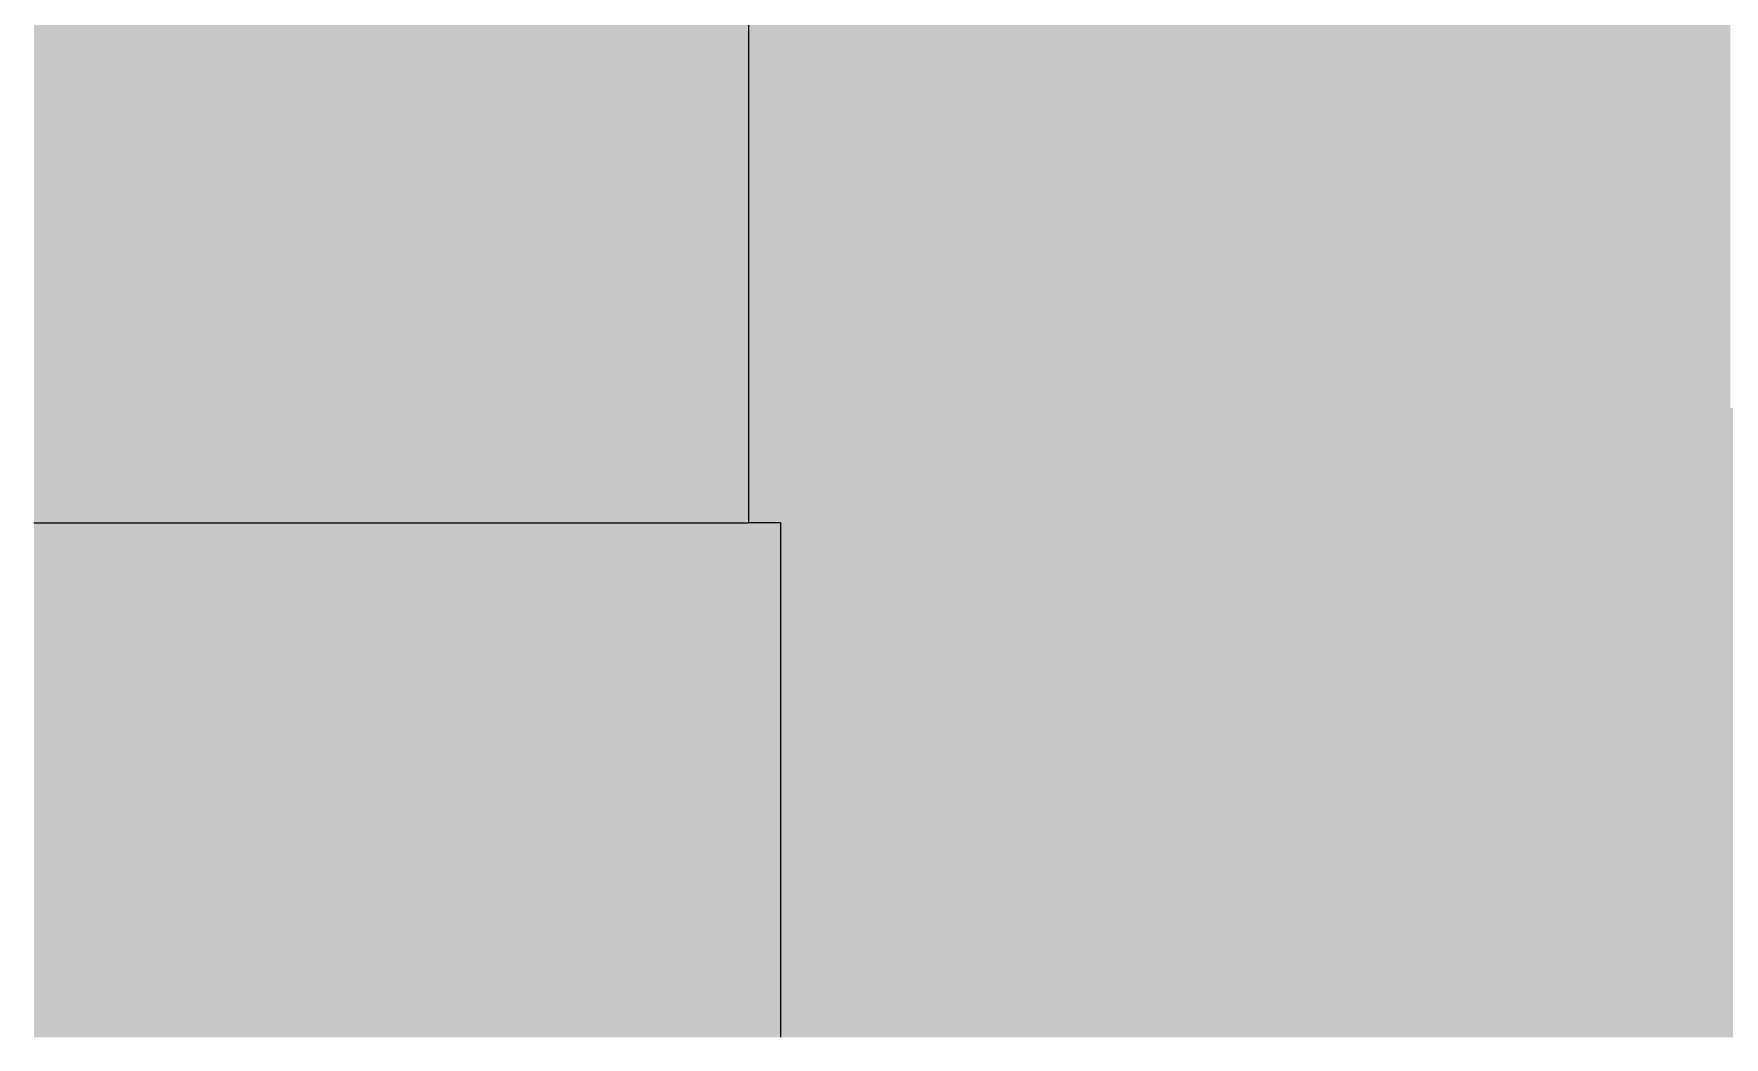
# Model space of a CAD drawing. Header units: centimetres. Extents: x -4381 to 5639, y -3920 to 4826.
# Drawn here: x 101.44 to 117.63, y 1 to 10.6 of the extents above; entities that cross this region are included whole.
import ezdxf
from ezdxf.xclip import XClip

# ---------------------------------------------------------------- set-up
doc = ezdxf.new("R2010")
doc.units = ezdxf.units.CM
doc.header["$MEASUREMENT"] = 0
doc.header["$XCLIPFRAME"] = 0
doc.set_wipeout_variables(frame=1)
doc.linetypes.add('Wipeout_Contour', pattern=[100, 0, -100])
for name, color, linetype in [('0- SITE', 7, 'Continuous'), ('Drawing & Figure', 7, 'Continuous'), ('Mur de clôture', 7, 'Continuous')]:
    doc.layers.add(name, color=color, linetype=linetype)
for name, color, linetype, lineweight in [('0- SITE_Pen_No__1', 7, 'Continuous', 5), ('0_Pen_No__1', 7, 'Continuous', 5), ('Mur de clôture_Pen_No__2', 8, 'Continuous', 5), ('Mur de clôture_Pen_No__7', 7, 'Continuous', 5)]:
    doc.layers.add(name, color=color, linetype=linetype, lineweight=lineweight)
doc.layers.add('0- SITE_Pen_No__180', color=7, linetype='Continuous', lineweight=5, true_color=0xe2e3c6)
doc.layers.add('0- SITE_Pen_No__61', color=7, linetype='Continuous', lineweight=5, true_color=0x6a6a6a)

# ---------------------------------------------------------------- blocks, each defined once
blk = doc.blocks.new('Drawing_11_11', base_point=(474.078, 10.618))
at = {"color": 254, "linetype": 'Wipeout_Contour', "lineweight": 0, "ltscale": 406.203105}
blk.add_wipeout([(101.48, 5.918), (101.443, 5.918), (101.443, 0.996), (101.48, 0.996)], dxfattribs=at).dxf.layer = '0- SITE'
at = {"layer": '0- SITE_Pen_No__61', "linetype": 'Continuous', "ltscale": 10}
blk.add_hatch(color=256, dxfattribs=at).paths.add_polyline_path([(101.48, 5.918), (101.443, 5.918), (101.443, 0.996), (101.48, 0.996)])
at = {"color": 254, "linetype": 'Wipeout_Contour', "lineweight": 0, "ltscale": 408.101413}
blk.add_wipeout([(102.393, 5.918), (101.48, 5.918), (101.48, 0.996), (102.393, 0.996)], dxfattribs=at).dxf.layer = '0- SITE'
at = {"layer": '0- SITE_Pen_No__61', "linetype": 'Continuous', "ltscale": 10}
blk.add_hatch(color=256, dxfattribs=at).paths.add_polyline_path([(102.393, 5.918), (101.48, 5.918), (101.48, 0.996), (102.393, 0.996)])
at = {"color": 254, "linetype": 'Wipeout_Contour', "lineweight": 0, "ltscale": 411.330455}
blk.add_wipeout([(103.096, 5.918), (102.393, 5.918), (102.393, 0.996), (103.096, 0.996)], dxfattribs=at).dxf.layer = '0- SITE'
at = {"layer": '0- SITE_Pen_No__61', "linetype": 'Continuous', "ltscale": 10}
blk.add_hatch(color=256, dxfattribs=at).paths.add_polyline_path([(103.096, 5.918), (102.393, 5.918), (102.393, 0.996), (103.096, 0.996)])
at = {"color": 254, "linetype": 'Wipeout_Contour', "lineweight": 0, "ltscale": 413.235406}
blk.add_wipeout([(103.346, 5.918), (103.096, 5.918), (103.096, 0.996), (103.346, 0.996)], dxfattribs=at).dxf.layer = '0- SITE'
at = {"layer": '0- SITE_Pen_No__61', "linetype": 'Continuous', "ltscale": 10}
blk.add_hatch(color=256, dxfattribs=at).paths.add_polyline_path([(103.346, 5.918), (103.096, 5.918), (103.096, 0.996), (103.346, 0.996)])
at = {"color": 254, "linetype": 'Wipeout_Contour', "lineweight": 0, "ltscale": 414.193567}
blk.add_wipeout([(103.575, 5.918), (103.346, 5.918), (103.346, 0.996), (103.575, 0.996)], dxfattribs=at).dxf.layer = '0- SITE'
at = {"layer": '0- SITE_Pen_No__61', "linetype": 'Continuous', "ltscale": 10}
blk.add_hatch(color=256, dxfattribs=at).paths.add_polyline_path([(103.575, 5.918), (103.346, 5.918), (103.346, 0.996), (103.575, 0.996)])
at = {"color": 254, "linetype": 'Wipeout_Contour', "lineweight": 0, "ltscale": 415.116843}
blk.add_wipeout([(103.808, 5.918), (103.575, 5.918), (103.575, 0.996), (103.808, 0.996)], dxfattribs=at).dxf.layer = '0- SITE'
at = {"layer": '0- SITE_Pen_No__61', "linetype": 'Continuous', "ltscale": 10}
blk.add_hatch(color=256, dxfattribs=at).paths.add_polyline_path([(103.808, 5.918), (103.575, 5.918), (103.575, 0.996), (103.808, 0.996)])
at = {"color": 254, "linetype": 'Wipeout_Contour', "lineweight": 0, "ltscale": 416.055388}
blk.add_wipeout([(104.045, 5.918), (103.808, 5.918), (103.808, 0.996), (104.045, 0.996)], dxfattribs=at).dxf.layer = '0- SITE'
at = {"layer": '0- SITE_Pen_No__61', "linetype": 'Continuous', "ltscale": 10}
blk.add_hatch(color=256, dxfattribs=at).paths.add_polyline_path([(104.045, 5.918), (103.808, 5.918), (103.808, 0.996), (104.045, 0.996)])
at = {"color": 254, "linetype": 'Wipeout_Contour', "lineweight": 0, "ltscale": 416.990338}
blk.add_wipeout([(104.276, 5.918), (104.045, 5.918), (104.045, 0.996), (104.276, 0.996)], dxfattribs=at).dxf.layer = '0- SITE'
at = {"layer": '0- SITE_Pen_No__61', "linetype": 'Continuous', "ltscale": 10}
blk.add_hatch(color=256, dxfattribs=at).paths.add_polyline_path([(104.276, 5.918), (104.045, 5.918), (104.045, 0.996), (104.276, 0.996)])
at = {"color": 254, "linetype": 'Wipeout_Contour', "lineweight": 0, "ltscale": 419.132384}
blk.add_wipeout([(105.117, 5.918), (104.276, 5.918), (104.276, 0.996), (105.117, 0.996)], dxfattribs=at).dxf.layer = '0- SITE'
at = {"layer": '0- SITE_Pen_No__61', "linetype": 'Continuous', "ltscale": 10}
blk.add_hatch(color=256, dxfattribs=at).paths.add_polyline_path([(105.117, 5.918), (104.276, 5.918), (104.276, 0.996), (105.117, 0.996)])
at = {"color": 254, "linetype": 'Wipeout_Contour', "lineweight": 0, "ltscale": 422.658627}
blk.add_wipeout([(105.117, 0.996), (106.04, 0.996), (106.04, 5.918), (105.117, 5.918)], dxfattribs=at).dxf.layer = '0- SITE'
at = {"layer": '0- SITE_Pen_No__61', "linetype": 'Continuous', "ltscale": 10}
blk.add_hatch(color=256, dxfattribs=at).paths.add_polyline_path([(105.117, 0.996), (106.04, 0.996), (106.04, 5.918), (105.117, 5.918)])
at = {"color": 254, "linetype": 'Wipeout_Contour', "lineweight": 0, "ltscale": 425.684276}
blk.add_wipeout([(106.631, 5.918), (106.04, 5.918), (106.04, 0.996), (106.631, 0.996)], dxfattribs=at).dxf.layer = '0- SITE'
at = {"layer": '0- SITE_Pen_No__61', "linetype": 'Continuous', "ltscale": 10}
blk.add_hatch(color=256, dxfattribs=at).paths.add_polyline_path([(106.631, 5.918), (106.04, 5.918), (106.04, 0.996), (106.631, 0.996)])
at = {"color": 254, "linetype": 'Wipeout_Contour', "lineweight": 0, "ltscale": 427.964114}
blk.add_wipeout([(107.181, 5.918), (106.631, 5.918), (106.631, 0.996), (107.181, 0.996)], dxfattribs=at).dxf.layer = '0- SITE'
at = {"layer": '0- SITE_Pen_No__61', "linetype": 'Continuous', "ltscale": 10}
blk.add_hatch(color=256, dxfattribs=at).paths.add_polyline_path([(107.181, 5.918), (106.631, 5.918), (106.631, 0.996), (107.181, 0.996)])
at = {"color": 254, "linetype": 'Wipeout_Contour', "lineweight": 0, "ltscale": 429.423094}
blk.add_wipeout([(107.361, 5.918), (107.181, 5.918), (107.181, 0.996), (107.361, 0.996)], dxfattribs=at).dxf.layer = '0- SITE'
at = {"layer": '0- SITE_Pen_No__61', "linetype": 'Continuous', "ltscale": 10}
blk.add_hatch(color=256, dxfattribs=at).paths.add_polyline_path([(107.361, 5.918), (107.181, 5.918), (107.181, 0.996), (107.361, 0.996)])
at = {"color": 254, "linetype": 'Wipeout_Contour', "lineweight": 0, "ltscale": 430.396406}
blk.add_wipeout([(107.668, 5.918), (107.361, 5.918), (107.361, 0.996), (107.668, 0.996)], dxfattribs=at).dxf.layer = '0- SITE'
at = {"layer": '0- SITE_Pen_No__61', "linetype": 'Continuous', "ltscale": 10}
blk.add_hatch(color=256, dxfattribs=at).paths.add_polyline_path([(107.668, 5.918), (107.361, 5.918), (107.361, 0.996), (107.668, 0.996)])
at = {"color": 254, "linetype": 'Wipeout_Contour', "lineweight": 0, "ltscale": 432.857472}
blk.add_wipeout([(108.593, 5.918), (107.668, 5.918), (107.668, 0.996), (108.593, 0.996)], dxfattribs=at).dxf.layer = '0- SITE'
at = {"layer": '0- SITE_Pen_No__180', "linetype": 'Continuous', "lineweight": 0, "ltscale": 10, "true_color": 0x383831}
blk.add_hatch(color=250, dxfattribs=at).paths.add_polyline_path([(108.593, 15.706), (108.593, 0.996), (117.69, 0.996), (117.69, 10.818), (117.685, 10.827), (117.674, 10.829), (117.661, 10.83), (117.641, 10.833), (117.612, 10.837), (117.565, 10.843), (117.193, 10.917), (117.009, 10.938), (116.731, 10.968), (116.4, 11.007), (116.295, 11.019), (115.981, 11.056), (115.83, 11.118), (115.069, 11.437), (114.862, 11.524), (114.828, 11.538), (114.785, 11.556), (114.093, 12.154), (113.805, 12.407), (113.633, 12.556), (113.27, 13.394), (113.153, 13.694), (112.868, 14.369), (112.713, 14.787), (112.525, 15.296), (112.429, 15.556), (112.301, 15.616), (112.158, 15.682), (112.044, 15.736), (111.949, 15.78), (111.896, 15.805), (111.725, 15.887), (111.697, 15.9), (111.488, 16.001), (111.48, 16.005), (111.375, 16.056), (111.214, 16.134), (111.024, 16.227), (110.808, 16.333), (110.672, 16.399), (110.585, 16.441), (110.35, 16.556), (110.129, 16.659), (110.044, 16.699), (109.811, 16.81), (109.291, 17.056), (109.29, 17.056), (109.242, 17.056), (109.235, 17.056), (109.23, 17.056), (109.057, 16.299), (108.716, 15.811)])
at = {"layer": '0- SITE_Pen_No__61', "linetype": 'Continuous', "ltscale": 10}
blk.add_hatch(color=256, dxfattribs=at).paths.add_polyline_path([(108.593, 5.918), (107.668, 5.918), (107.668, 0.996), (108.593, 0.996)])
at = {"layer": '0- SITE_Pen_No__1', "linetype": 'Continuous', "ltscale": 10}
blk.add_line((108.593, 5.918), (108.593, 0.996), dxfattribs=at)
at = {"color": 254, "linetype": 'Wipeout_Contour', "lineweight": 0, "ltscale": 423.073263}
blk.add_wipeout([(108.287, 18.656), (101.443, 18.656), (101.443, 5.918), (108.287, 5.918)], dxfattribs=at).dxf.layer = 'Mur de clôture'
at = {"layer": '0_Pen_No__1', "linetype": 'Continuous', "lineweight": 0, "ltscale": 10, "true_color": 0x000000}
blk.add_hatch(color=18, dxfattribs=at).paths.add_polyline_path([(101.443, 0.996), (149.855, 0.996), (149.855, 5.176), (146.411, 5.118), (146.411, 4.218), (146.111, 3.924), (146.111, 4.863), (138.39, 6.133), (133.011, 7.018), (117.69, 7.018), (117.69, 10.556), (117.69, 10.818), (117.54, 11.056), (117.36, 11.144), (116.235, 11.556), (114.909, 12.556), (113.419, 15.556), (111.051, 16.556), (109.656, 17.056), (108.593, 17.056), (108.593, 14.022), (108.287, 13.717), (108.287, 16.824), (107.668, 17.056), (104.315, 17.817), (101.443, 17.908)])
at = {"layer": 'Mur de clôture', "linetype": 'Continuous', "lineweight": 0, "ltscale": 10, "true_color": 0x000000}
blk.add_hatch(color=18, dxfattribs=at).paths.add_polyline_path([(108.593, 18.656), (108.311, 18.656), (108.287, 18.656), (108.287, 5.918), (108.593, 5.918)])
at = {"layer": 'Mur de clôture_Pen_No__2', "linetype": 'Continuous', "ltscale": 10}
blk.add_hatch(color=256, dxfattribs=at).paths.add_polyline_path([(108.287, 18.656), (101.443, 18.656), (101.443, 5.918), (108.287, 5.918)])
at = {"layer": 'Mur de clôture_Pen_No__7', "linetype": 'Continuous', "ltscale": 10}
for p in [(108.287, 18.656), (101.443, 5.918), (108.593, 5.918)]:
    blk.add_line(p, (108.287, 5.918), dxfattribs=at)

msp = doc.modelspace()

# ---------------------------------------------------------------- block references
at = {"layer": 'Drawing & Figure', "color": 151, "linetype": 'Continuous', "lineweight": 5, "ltscale": 10, "true_color": 0x80c2ff}
ref = msp.add_blockref('Drawing_11_11', (474.07794, 10.61787), dxfattribs=at)
XClip(ref).set_block_clipping_path([(101.4426918859, 0.9963282177), (149.8554874385, 21.3288080632)])

doc.saveas('drawing.dxf')
